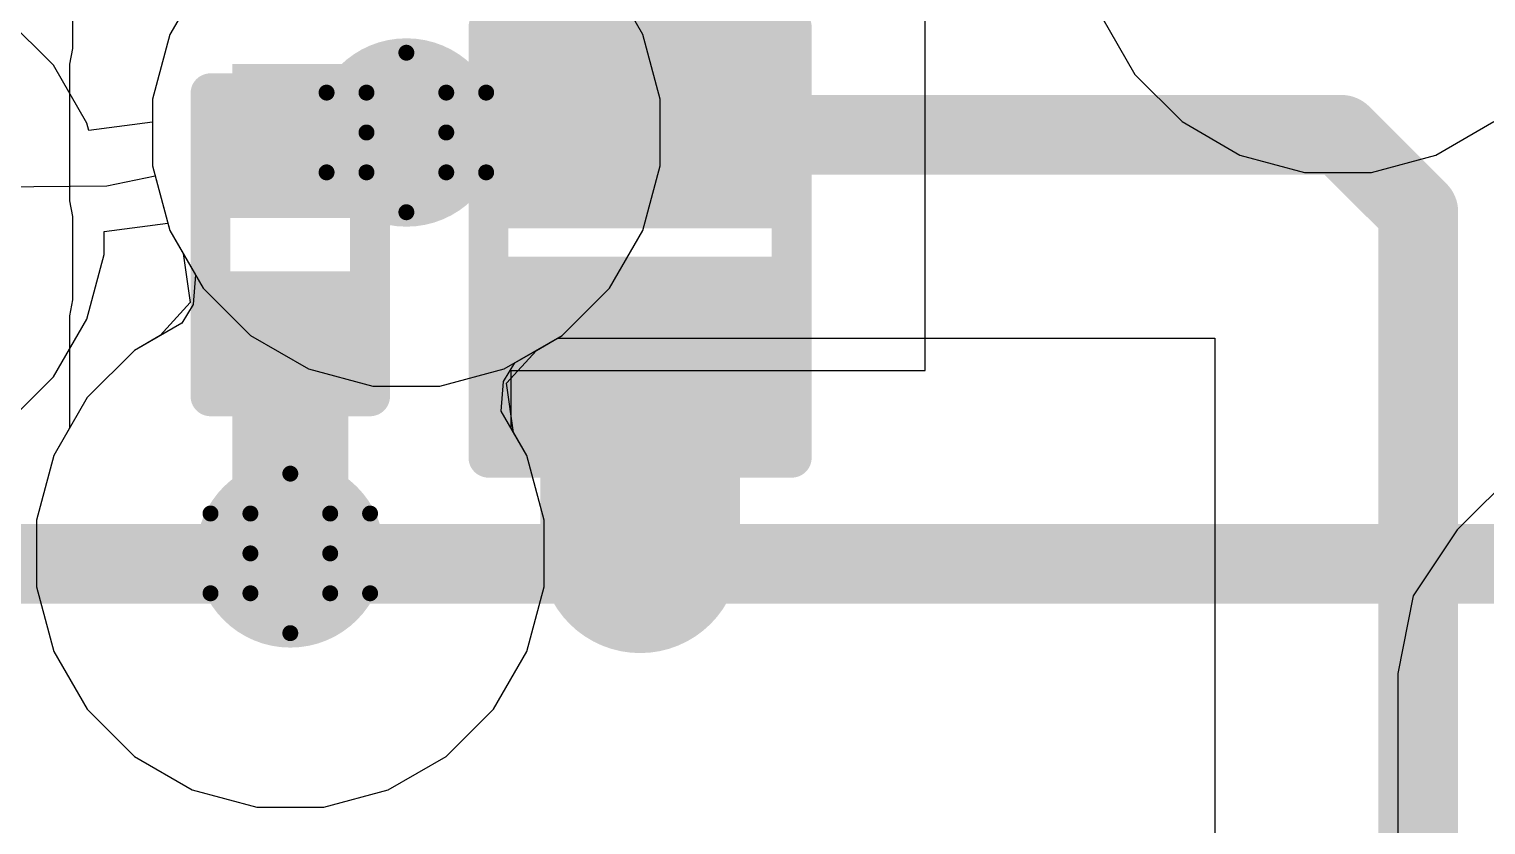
# Model space of a CAD drawing. Header units: inches. Extents: x -3 to 5437, y -3 to 5435.
# Drawn here: x 103.74 to 108.378, y 99.27 to 101.804 of the extents above; entities that cross this region are included whole.
import ezdxf

# ---------------------------------------------------------------- set-up
doc = ezdxf.new("R2010")
doc.units = ezdxf.units.IN
for name, color, linetype in [('Bottom Layer', 5, 'Continuous'), ('Drill Drawing', 1, 'Continuous'), ('GND', 16, 'Continuous'), ('PWR', 76, 'Continuous'), ('Top Layer', 1, 'Continuous'), ('Top Overlay', 2, 'Continuous'), ('Top Paste', 8, 'Continuous'), ('Top Solder', 216, 'Continuous'), ('Via Holes', 16, 'Continuous')]:
    doc.layers.add(name, color=color, linetype=linetype)

# ---------------------------------------------------------------- blocks, each defined once
blk = doc.blocks.new('R___0201_72')
at = {"layer": 'Top Layer'}
for points in [[(-0.41, 0.185), (-0.14, 0.185), (-0.14, -0.185), (-0.41, -0.185)], [(0.14, 0.185), (0.41, 0.185), (0.41, -0.185), (0.14, -0.185)]]:
    blk.add_hatch(color=1, dxfattribs=at).paths.add_polyline_path(points)
at = {"layer": 'Top Paste'}
for points in [[(-0.41, 0.185), (-0.14, 0.185), (-0.14, -0.185), (-0.41, -0.185)], [(0.14, 0.185), (0.41, 0.185), (0.41, -0.185), (0.14, -0.185)]]:
    blk.add_hatch(color=8, dxfattribs=at).paths.add_polyline_path(points)
at = {"layer": 'Top Solder'}
for points in [[(-0.465, 0.24), (-0.085, 0.24), (-0.085, -0.24), (-0.465, -0.24)], [(0.085, 0.24), (0.465, 0.24), (0.465, -0.24), (0.085, -0.24)]]:
    blk.add_hatch(color=216, dxfattribs=at).paths.add_polyline_path(points)
at = {"layer": 'Top Overlay'}
for points in [[(0.4826, 0.254, 0.127, 0.127, 0), (-0.4826, 0.254, 0.127, 0.127, 0)], [(-0.4826, -0.254, 0.127, 0.127, 0), (-0.4826, 0.254, 0.127, 0.127, 0)], [(0.4826, -0.254, 0.127, 0.127, 0), (0.4826, 0.254, 0.127, 0.127, 0)], [(0.4826, -0.254, 0.127, 0.127, 0), (-0.4826, -0.254, 0.127, 0.127, 0)]]:
    blk.add_lwpolyline(points, format="xyseb", dxfattribs=at)
for points in [[(-0.5143, 0.254, 0.0635, 0.0635, 1), (-0.4508, 0.254, 0.0635, 0.0635, 1)], [(-0.5143, 0.254, 0.0635, 0.0635, 1), (-0.4508, 0.254, 0.0635, 0.0635, 1)], [(0.4508, 0.254, 0.0635, 0.0635, 1), (0.5143, 0.254, 0.0635, 0.0635, 1)], [(0.4508, 0.254, 0.0635, 0.0635, 1), (0.5143, 0.254, 0.0635, 0.0635, 1)], [(-0.5143, -0.254, 0.0635, 0.0635, 1), (-0.4508, -0.254, 0.0635, 0.0635, 1)], [(-0.5143, -0.254, 0.0635, 0.0635, 1), (-0.4508, -0.254, 0.0635, 0.0635, 1)], [(0.4508, -0.254, 0.0635, 0.0635, 1), (0.5143, -0.254, 0.0635, 0.0635, 1)], [(0.4508, -0.254, 0.0635, 0.0635, 1), (0.5143, -0.254, 0.0635, 0.0635, 1)]]:
    blk.add_lwpolyline(points, format="xyseb", close=True, dxfattribs=at)
blk = doc.blocks.new('SOD_882_93')
at = {"layer": 'Top Layer'}
for points in [[(-0.1, -0.4), (-0.6, -0.4), (-0.6, 0.4), (-0.1, 0.4)], [(0.6, -0.4), (0.1, -0.4), (0.1, 0.4), (0.6, 0.4)]]:
    blk.add_hatch(color=1, dxfattribs=at).paths.add_polyline_path(points)
at = {"layer": 'Top Overlay'}
blk.add_hatch(color=2, dxfattribs=at).paths.add_polyline_path([(0.6851, -0.5334), (1.1423, -0.5334), (1.1423, 0.5334), (0.6851, 0.5334)])
at = {"layer": 'Top Paste'}
for points in [[(-0.1, -0.4), (-0.6, -0.4), (-0.6, 0.4), (-0.1, 0.4)], [(0.6, -0.4), (0.1, -0.4), (0.1, 0.4), (0.6, 0.4)]]:
    blk.add_hatch(color=8, dxfattribs=at).paths.add_polyline_path(points)
at = {"layer": 'Top Solder'}
for points in [[(-0.045, -0.455), (-0.655, -0.455), (-0.655, 0.455), (-0.045, 0.455)], [(0.655, -0.455), (0.045, -0.455), (0.045, 0.455), (0.655, 0.455)]]:
    blk.add_hatch(color=216, dxfattribs=at).paths.add_polyline_path(points)
at = {"layer": 'Top Overlay'}
for points in [[(-0.6858, 0.4826, 0.127, 0.127, 0), (0.6858, 0.4826, 0.127, 0.127, 0)], [(-0.6858, 0.4826, 0.127, 0.127, 0), (-0.6858, -0.4826, 0.127, 0.127, 0)], [(0.6858, 0.4826, 0.127, 0.127, 0), (0.6858, -0.4826, 0.127, 0.127, 0)], [(-0.6858, -0.4826, 0.127, 0.127, 0), (0.6858, -0.4826, 0.127, 0.127, 0)]]:
    blk.add_lwpolyline(points, format="xyseb", dxfattribs=at)
for points in [[(-0.7176, 0.4826, 0.0635, 0.0635, 1), (-0.654, 0.4826, 0.0635, 0.0635, 1)], [(-0.7176, 0.4826, 0.0635, 0.0635, 1), (-0.654, 0.4826, 0.0635, 0.0635, 1)], [(0.654, 0.4826, 0.0635, 0.0635, 1), (0.7176, 0.4826, 0.0635, 0.0635, 1)], [(0.654, 0.4826, 0.0635, 0.0635, 1), (0.7176, 0.4826, 0.0635, 0.0635, 1)], [(-0.7176, -0.4826, 0.0635, 0.0635, 1), (-0.654, -0.4826, 0.0635, 0.0635, 1)], [(-0.7176, -0.4826, 0.0635, 0.0635, 1), (-0.654, -0.4826, 0.0635, 0.0635, 1)], [(0.654, -0.4826, 0.0635, 0.0635, 1), (0.7176, -0.4826, 0.0635, 0.0635, 1)], [(0.654, -0.4826, 0.0635, 0.0635, 1), (0.7176, -0.4826, 0.0635, 0.0635, 1)]]:
    blk.add_lwpolyline(points, format="xyseb", close=True, dxfattribs=at)

msp = doc.modelspace()

# ---------------------------------------------------------------- hatches: boundary and pattern name
at = {"layer": 'Bottom Layer'}
h = msp.add_hatch(color=5, dxfattribs=at)
edge = h.paths.add_edge_path()
edge.add_arc((104.9413, 101.4751), 0.3, 0, 360)
h = msp.add_hatch(color=5, dxfattribs=at)
edge = h.paths.add_edge_path()
edge.add_arc((104.5718, 100.1345), 0.3, 0, 360)
at = {"layer": 'GND'}
h = msp.add_hatch(color=16, dxfattribs=at)
edge = h.paths.add_edge_path()
edge.add_arc((104.9413, 101.4751), 0.3, 0, 360)
h = msp.add_hatch(color=16, dxfattribs=at)
edge = h.paths.add_edge_path()
edge.add_arc((104.5718, 100.1345), 0.3, 0, 360)
at = {"layer": 'PWR'}
h = msp.add_hatch(color=76, dxfattribs=at)
edge = h.paths.add_edge_path()
edge.add_arc((104.9413, 101.4751), 0.3, 0, 360)
h = msp.add_hatch(color=76, dxfattribs=at)
edge = h.paths.add_edge_path()
edge.add_arc((104.5718, 100.1345), 0.3, 0, 360)
at = {"layer": 'Top Layer'}
h = msp.add_hatch(color=1, dxfattribs=at)
edge = h.paths.add_edge_path()
edge.add_arc((104.9413, 101.4751), 0.3, 0, 360)
for points in [[(106.0196, 101.6928), (104.3868, 101.6928), (104.3868, 101.2576), (106.0196, 101.2576)], [(104.3868, 99.949), (104.7568, 99.949), (104.7568, 100.8916), (104.3868, 100.8916)]]:
    msp.add_hatch(color=1, dxfattribs=at).paths.add_polyline_path(points)
h = msp.add_hatch(color=1, dxfattribs=at)
edge = h.paths.add_edge_path()
edge.add_arc((104.5718, 100.1345), 0.3, 0, 360)
at = {"layer": 'Via Holes'}
h = msp.add_hatch(color=7, dxfattribs=at)
edge = h.paths.add_edge_path()
edge.add_arc((104.9413, 101.4751), 0.15, 0, 360)
h = msp.add_hatch(color=7, dxfattribs=at)
edge = h.paths.add_edge_path()
edge.add_arc((104.5718, 100.1345), 0.15, 0, 360)

# ---------------------------------------------------------------- linework, layer by layer
at = {"layer": 'Bottom Layer'}
for p, q in [((103.988, 101.3049), (104.1418, 101.3367)), ((104.1418, 101.3367), (104.1883, 101.1632)), ((103.5309, 101.3012), (103.988, 101.3049)), ((104.1883, 101.1632), (104.2701, 101.0217)), ((104.2701, 101.0217), (104.263, 100.9276)), ((104.263, 100.9276), (104.2261, 100.868)), ((104.2261, 100.868), (104.0757, 100.7811)), ((105.2869, 100.7417), (105.423, 100.8202)), ((105.423, 100.8202), (107.5153, 100.8202)), ((107.5153, 100.8202), (107.5153, 95.0267)), ((104.0757, 100.7811), (103.9252, 100.6306)), ((105.2501, 100.6821), (105.2869, 100.7417)), ((105.243, 100.588), (105.2501, 100.6821)), ((103.9252, 100.6306), (103.8189, 100.4464)), ((105.3247, 100.4464), (105.243, 100.588)), ((103.8189, 100.4464), (103.7638, 100.2409)), ((105.3798, 100.2409), (105.3247, 100.4464)), ((103.7638, 100.2409), (103.7638, 100.0281)), ((105.3798, 100.0281), (105.3798, 100.2409)), ((103.7638, 100.0281), (103.8189, 99.8226)), ((105.3247, 99.8226), (105.3798, 100.0281)), ((103.8189, 99.8226), (103.9252, 99.6384)), ((105.2184, 99.6384), (105.3247, 99.8226)), ((103.9252, 99.6384), (104.0757, 99.488)), ((105.0679, 99.488), (105.2184, 99.6384)), ((104.0757, 99.488), (104.2599, 99.3816)), ((104.8837, 99.3816), (105.0679, 99.488)), ((104.2599, 99.3816), (104.4654, 99.3265)), ((104.6782, 99.3265), (104.8837, 99.3816)), ((104.4654, 99.3265), (104.6782, 99.3265))]:
    msp.add_line(p, q, dxfattribs=at)
for points in [[(104.9487, 101.4677, 0.254, 0.254, 0), (107.9173, 101.4677, 0.254, 0.254, 0)], [(107.9173, 101.4677, 0.254, 0.254, 0), (108.1627, 101.2223, 0.254, 0.254, 0)], [(108.1627, 92.0995, 0.254, 0.254, 0), (108.1627, 101.2223, 0.254, 0.254, 0)]]:
    msp.add_lwpolyline(points, format="xyseb", dxfattribs=at)
for points in [[(104.8852, 101.4677, 0.127, 0.127, 1), (105.0122, 101.4677, 0.127, 0.127, 1)], [(107.8538, 101.4677, 0.127, 0.127, 1), (107.9808, 101.4677, 0.127, 0.127, 1)], [(107.8538, 101.4677, 0.127, 0.127, 1), (107.9808, 101.4677, 0.127, 0.127, 1)], [(108.0992, 101.2223, 0.127, 0.127, 1), (108.2262, 101.2223, 0.127, 0.127, 1)], [(108.0992, 101.2223, 0.127, 0.127, 1), (108.2262, 101.2223, 0.127, 0.127, 1)]]:
    msp.add_lwpolyline(points, format="xyseb", close=True, dxfattribs=at)
at = {"layer": 'Drill Drawing'}
for points in [[(104.8143, 101.6021, 0.0508, 0.0508, 0), (104.9413, 101.7291, 0.0508, 0.0508, 0)], [(104.9413, 101.7291, 0.0508, 0.0508, 0), (105.0683, 101.6021, 0.0508, 0.0508, 0)], [(104.6873, 101.6021, 0.0508, 0.0508, 0), (104.8143, 101.4751, 0.0508, 0.0508, 0)], [(104.6873, 101.6021, 0.0508, 0.0508, 0), (104.8143, 101.6021, 0.0508, 0.0508, 0)], [(105.0683, 101.6021, 0.0508, 0.0508, 0), (105.1953, 101.6021, 0.0508, 0.0508, 0)], [(105.0683, 101.4751, 0.0508, 0.0508, 0), (105.1953, 101.6021, 0.0508, 0.0508, 0)], [(104.6873, 101.3481, 0.0508, 0.0508, 0), (104.8143, 101.4751, 0.0508, 0.0508, 0)], [(105.0683, 101.4751, 0.0508, 0.0508, 0), (105.1953, 101.3481, 0.0508, 0.0508, 0)], [(104.6873, 101.3481, 0.0508, 0.0508, 0), (104.8143, 101.3481, 0.0508, 0.0508, 0)], [(104.8143, 101.3481, 0.0508, 0.0508, 0), (104.9413, 101.2211, 0.0508, 0.0508, 0)], [(104.9413, 101.2211, 0.0508, 0.0508, 0), (105.0683, 101.3481, 0.0508, 0.0508, 0)], [(105.0683, 101.3481, 0.0508, 0.0508, 0), (105.1953, 101.3481, 0.0508, 0.0508, 0)], [(104.4448, 100.2615, 0.0508, 0.0508, 0), (104.5718, 100.3885, 0.0508, 0.0508, 0)], [(104.5718, 100.3885, 0.0508, 0.0508, 0), (104.6988, 100.2615, 0.0508, 0.0508, 0)], [(104.3178, 100.2615, 0.0508, 0.0508, 0), (104.4448, 100.1345, 0.0508, 0.0508, 0)], [(104.3178, 100.2615, 0.0508, 0.0508, 0), (104.4448, 100.2615, 0.0508, 0.0508, 0)], [(104.6988, 100.2615, 0.0508, 0.0508, 0), (104.8258, 100.2615, 0.0508, 0.0508, 0)], [(104.6988, 100.1345, 0.0508, 0.0508, 0), (104.8258, 100.2615, 0.0508, 0.0508, 0)], [(104.3178, 100.0075, 0.0508, 0.0508, 0), (104.4448, 100.1345, 0.0508, 0.0508, 0)], [(104.6988, 100.1345, 0.0508, 0.0508, 0), (104.8258, 100.0075, 0.0508, 0.0508, 0)], [(104.3178, 100.0075, 0.0508, 0.0508, 0), (104.4448, 100.0075, 0.0508, 0.0508, 0)], [(104.4448, 100.0075, 0.0508, 0.0508, 0), (104.5718, 99.8805, 0.0508, 0.0508, 0)], [(104.5718, 99.8805, 0.0508, 0.0508, 0), (104.6988, 100.0075, 0.0508, 0.0508, 0)], [(104.6988, 100.0075, 0.0508, 0.0508, 0), (104.8258, 100.0075, 0.0508, 0.0508, 0)]]:
    msp.add_lwpolyline(points, format="xyseb", dxfattribs=at)
for points in [[(104.9286, 101.7291, 0.0254, 0.0254, 1), (104.954, 101.7291, 0.0254, 0.0254, 1)], [(104.9286, 101.7291, 0.0254, 0.0254, 1), (104.954, 101.7291, 0.0254, 0.0254, 1)], [(104.6746, 101.6021, 0.0254, 0.0254, 1), (104.7, 101.6021, 0.0254, 0.0254, 1)], [(104.6746, 101.6021, 0.0254, 0.0254, 1), (104.7, 101.6021, 0.0254, 0.0254, 1)], [(104.8016, 101.6021, 0.0254, 0.0254, 1), (104.827, 101.6021, 0.0254, 0.0254, 1)], [(104.8016, 101.6021, 0.0254, 0.0254, 1), (104.827, 101.6021, 0.0254, 0.0254, 1)], [(105.0556, 101.6021, 0.0254, 0.0254, 1), (105.081, 101.6021, 0.0254, 0.0254, 1)], [(105.0556, 101.6021, 0.0254, 0.0254, 1), (105.081, 101.6021, 0.0254, 0.0254, 1)], [(105.1826, 101.6021, 0.0254, 0.0254, 1), (105.208, 101.6021, 0.0254, 0.0254, 1)], [(105.1826, 101.6021, 0.0254, 0.0254, 1), (105.208, 101.6021, 0.0254, 0.0254, 1)], [(104.8016, 101.4751, 0.0254, 0.0254, 1), (104.827, 101.4751, 0.0254, 0.0254, 1)], [(104.8016, 101.4751, 0.0254, 0.0254, 1), (104.827, 101.4751, 0.0254, 0.0254, 1)], [(105.0556, 101.4751, 0.0254, 0.0254, 1), (105.081, 101.4751, 0.0254, 0.0254, 1)], [(105.0556, 101.4751, 0.0254, 0.0254, 1), (105.081, 101.4751, 0.0254, 0.0254, 1)], [(104.6746, 101.3481, 0.0254, 0.0254, 1), (104.7, 101.3481, 0.0254, 0.0254, 1)], [(104.6746, 101.3481, 0.0254, 0.0254, 1), (104.7, 101.3481, 0.0254, 0.0254, 1)], [(104.8016, 101.3481, 0.0254, 0.0254, 1), (104.827, 101.3481, 0.0254, 0.0254, 1)], [(104.8016, 101.3481, 0.0254, 0.0254, 1), (104.827, 101.3481, 0.0254, 0.0254, 1)], [(105.0556, 101.3481, 0.0254, 0.0254, 1), (105.081, 101.3481, 0.0254, 0.0254, 1)], [(105.0556, 101.3481, 0.0254, 0.0254, 1), (105.081, 101.3481, 0.0254, 0.0254, 1)], [(105.1826, 101.3481, 0.0254, 0.0254, 1), (105.208, 101.3481, 0.0254, 0.0254, 1)], [(105.1826, 101.3481, 0.0254, 0.0254, 1), (105.208, 101.3481, 0.0254, 0.0254, 1)], [(104.9286, 101.2211, 0.0254, 0.0254, 1), (104.954, 101.2211, 0.0254, 0.0254, 1)], [(104.9286, 101.2211, 0.0254, 0.0254, 1), (104.954, 101.2211, 0.0254, 0.0254, 1)], [(104.5591, 100.3885, 0.0254, 0.0254, 1), (104.5845, 100.3885, 0.0254, 0.0254, 1)], [(104.5591, 100.3885, 0.0254, 0.0254, 1), (104.5845, 100.3885, 0.0254, 0.0254, 1)], [(104.3051, 100.2615, 0.0254, 0.0254, 1), (104.3305, 100.2615, 0.0254, 0.0254, 1)], [(104.3051, 100.2615, 0.0254, 0.0254, 1), (104.3305, 100.2615, 0.0254, 0.0254, 1)], [(104.4321, 100.2615, 0.0254, 0.0254, 1), (104.4575, 100.2615, 0.0254, 0.0254, 1)], [(104.4321, 100.2615, 0.0254, 0.0254, 1), (104.4575, 100.2615, 0.0254, 0.0254, 1)], [(104.6861, 100.2615, 0.0254, 0.0254, 1), (104.7115, 100.2615, 0.0254, 0.0254, 1)], [(104.6861, 100.2615, 0.0254, 0.0254, 1), (104.7115, 100.2615, 0.0254, 0.0254, 1)], [(104.8131, 100.2615, 0.0254, 0.0254, 1), (104.8385, 100.2615, 0.0254, 0.0254, 1)], [(104.8131, 100.2615, 0.0254, 0.0254, 1), (104.8385, 100.2615, 0.0254, 0.0254, 1)], [(104.4321, 100.1345, 0.0254, 0.0254, 1), (104.4575, 100.1345, 0.0254, 0.0254, 1)], [(104.4321, 100.1345, 0.0254, 0.0254, 1), (104.4575, 100.1345, 0.0254, 0.0254, 1)], [(104.6861, 100.1345, 0.0254, 0.0254, 1), (104.7115, 100.1345, 0.0254, 0.0254, 1)], [(104.6861, 100.1345, 0.0254, 0.0254, 1), (104.7115, 100.1345, 0.0254, 0.0254, 1)], [(104.3051, 100.0075, 0.0254, 0.0254, 1), (104.3305, 100.0075, 0.0254, 0.0254, 1)], [(104.3051, 100.0075, 0.0254, 0.0254, 1), (104.3305, 100.0075, 0.0254, 0.0254, 1)], [(104.4321, 100.0075, 0.0254, 0.0254, 1), (104.4575, 100.0075, 0.0254, 0.0254, 1)], [(104.4321, 100.0075, 0.0254, 0.0254, 1), (104.4575, 100.0075, 0.0254, 0.0254, 1)], [(104.6861, 100.0075, 0.0254, 0.0254, 1), (104.7115, 100.0075, 0.0254, 0.0254, 1)], [(104.6861, 100.0075, 0.0254, 0.0254, 1), (104.7115, 100.0075, 0.0254, 0.0254, 1)], [(104.8131, 100.0075, 0.0254, 0.0254, 1), (104.8385, 100.0075, 0.0254, 0.0254, 1)], [(104.8131, 100.0075, 0.0254, 0.0254, 1), (104.8385, 100.0075, 0.0254, 0.0254, 1)], [(104.5591, 99.8805, 0.0254, 0.0254, 1), (104.5845, 99.8805, 0.0254, 0.0254, 1)], [(104.5591, 99.8805, 0.0254, 0.0254, 1), (104.5845, 99.8805, 0.0254, 0.0254, 1)]]:
    msp.add_lwpolyline(points, format="xyseb", close=True, dxfattribs=at)
at = {"layer": 'GND'}
for p, q in [((104.2947, 101.9712), (104.1883, 101.787)), ((105.6942, 101.787), (105.5878, 101.9712)), ((107.1541, 101.8442), (107.2604, 101.66)), ((104.1883, 101.787), (104.1333, 101.5815)), ((105.7493, 101.5815), (105.6942, 101.787)), ((107.2604, 101.66), (107.4109, 101.5096)), ((104.1333, 101.5815), (104.1333, 101.3687)), ((105.7493, 101.3687), (105.7493, 101.5815)), ((107.4109, 101.5096), (107.5951, 101.4032)), ((108.2189, 101.4032), (108.4031, 101.5096)), ((107.5951, 101.4032), (107.8006, 101.3481)), ((108.0134, 101.3481), (108.2189, 101.4032)), ((104.1333, 101.3687), (104.1883, 101.1632)), ((105.6942, 101.1632), (105.7493, 101.3687)), ((107.8006, 101.3481), (108.0134, 101.3481)), ((104.1883, 101.1632), (104.2306, 101.09)), ((105.5878, 100.979), (105.6942, 101.1632)), ((104.2306, 101.09), (104.2533, 100.9334)), ((105.4374, 100.8286), (105.5878, 100.979)), ((104.2533, 100.9334), (104.1578, 100.8285)), ((104.1578, 100.8285), (104.0757, 100.7811)), ((105.3552, 100.7811), (105.4374, 100.8286)), ((104.0757, 100.7811), (103.9252, 100.6306)), ((105.2598, 100.6762), (105.3552, 100.7811)), ((105.2824, 100.5197), (105.2598, 100.6762)), ((103.9252, 100.6306), (103.8189, 100.4464)), ((105.3247, 100.4464), (105.2824, 100.5197)), ((103.8189, 100.4464), (103.7638, 100.2409)), ((105.3798, 100.2409), (105.3247, 100.4464)), ((103.7638, 100.2409), (103.7638, 100.0281)), ((105.3798, 100.0281), (105.3798, 100.2409)), ((103.7638, 100.0281), (103.8189, 99.8226)), ((105.3247, 99.8226), (105.3798, 100.0281)), ((103.8189, 99.8226), (103.9252, 99.6384)), ((105.2184, 99.6384), (105.3247, 99.8226)), ((103.9252, 99.6384), (104.0757, 99.488)), ((105.0679, 99.488), (105.2184, 99.6384)), ((104.0757, 99.488), (104.2599, 99.3816)), ((104.8837, 99.3816), (105.0679, 99.488)), ((104.2599, 99.3816), (104.4654, 99.3265)), ((104.6782, 99.3265), (104.8837, 99.3816)), ((104.4654, 99.3265), (104.6782, 99.3265))]:
    msp.add_line(p, q, dxfattribs=at)
at = {"layer": 'PWR'}
for p, q in [((104.2947, 101.9712), (104.1883, 101.787)), ((105.6942, 101.787), (105.5878, 101.9712)), ((103.8174, 101.689), (103.6669, 101.8395)), ((104.1883, 101.787), (104.1333, 101.5815)), ((105.7493, 101.5815), (105.6942, 101.787)), ((103.9238, 101.5048), (103.8174, 101.689)), ((104.1333, 101.5815), (104.1333, 101.5079)), ((105.7493, 101.3687), (105.7493, 101.5815)), ((103.9301, 101.4812), (103.9238, 101.5048)), ((104.1333, 101.5079), (103.9301, 101.4812)), ((105.6942, 101.1632), (105.7493, 101.3687)), ((103.9788, 101.1601), (104.182, 101.1868)), ((103.9788, 101.0865), (103.9788, 101.1601)), ((104.182, 101.1868), (104.1883, 101.1632)), ((104.1883, 101.1632), (104.2947, 100.979)), ((105.5878, 100.979), (105.6942, 101.1632)), ((103.9238, 100.881), (103.9788, 101.0865)), ((104.2947, 100.979), (104.4452, 100.8286)), ((105.4374, 100.8286), (105.5878, 100.979)), ((103.8174, 100.6968), (103.9238, 100.881)), ((104.4452, 100.8286), (104.6294, 100.7222)), ((105.2531, 100.7222), (105.4374, 100.8286)), ((103.6669, 100.5463), (103.8174, 100.6968)), ((104.6294, 100.7222), (104.8349, 100.6671)), ((105.0476, 100.6671), (105.2531, 100.7222)), ((104.8349, 100.6671), (105.0476, 100.6671))]:
    msp.add_line(p, q, dxfattribs=at)
at = {"layer": 'Top Layer'}
for p, q in [((110.9602, 102.8825), (108.287, 100.2094)), ((106.5934, 100.7171), (106.5934, 102.2331)), ((103.8788, 102.0354), (103.8788, 101.7429)), ((107.1541, 101.8442), (107.2604, 101.66)), ((103.8788, 101.7429), (103.8688, 101.6928)), ((103.8688, 101.6928), (103.8688, 101.2576)), ((107.2604, 101.66), (107.4109, 101.5096)), ((107.4109, 101.5096), (107.5951, 101.4032)), ((108.2189, 101.4032), (108.4031, 101.5096)), ((107.5951, 101.4032), (107.8006, 101.3481)), ((108.0134, 101.3481), (108.2189, 101.4032)), ((107.8006, 101.3481), (108.0134, 101.3481)), ((103.8688, 101.2576), (103.8788, 101.2076)), ((103.8788, 101.2076), (103.8788, 100.9416)), ((103.8788, 100.9416), (103.8688, 100.8916)), ((103.8688, 100.8916), (103.8688, 100.533)), ((105.2748, 100.533), (105.2748, 100.7171)), ((105.2748, 100.7171), (106.5934, 100.7171)), ((103.8688, 100.533), (103.8189, 100.4464)), ((105.3247, 100.4464), (105.2748, 100.533)), ((103.8189, 100.4464), (103.7638, 100.2409)), ((105.3798, 100.2409), (105.3247, 100.4464)), ((103.7638, 100.2409), (103.7638, 100.0281)), ((105.3798, 100.0281), (105.3798, 100.2409)), ((108.287, 100.2094), (108.1467, 99.9993)), ((103.7638, 100.0281), (103.8189, 99.8226)), ((105.3247, 99.8226), (105.3798, 100.0281)), ((108.1467, 99.9993), (108.0974, 99.7516)), ((103.8189, 99.8226), (103.9252, 99.6384)), ((105.2184, 99.6384), (105.3247, 99.8226)), ((108.0974, 99.7516), (108.0974, 92.028)), ((103.9252, 99.6384), (104.0757, 99.488)), ((105.0679, 99.488), (105.2184, 99.6384)), ((104.0757, 99.488), (104.2599, 99.3816)), ((104.8837, 99.3816), (105.0679, 99.488)), ((104.2599, 99.3816), (104.4654, 99.3265)), ((104.6782, 99.3265), (104.8837, 99.3816)), ((104.4654, 99.3265), (104.6782, 99.3265))]:
    msp.add_line(p, q, dxfattribs=at)
for points in [[(105.7059, 101.5816, 0.381, 0.381, 0), (105.7059, 105.1696, 0.381, 0.381, 0)], [(105.6805, 101.48, 0.381, 0.381, 0), (105.6854, 101.4751, 0.381, 0.381, 0)], [(105.6854, 100.1345, 0.635, 0.635, 0), (105.6854, 100.5882, 0.635, 0.635, 0)]]:
    msp.add_lwpolyline(points, format="xyseb", dxfattribs=at)
for points in [[(105.6107, 101.5816, 0.1905, 0.1905, 1), (105.8012, 101.5816, 0.1905, 0.1905, 1)], [(105.5853, 101.48, 0.1905, 0.1905, 1), (105.7758, 101.48, 0.1905, 0.1905, 1)], [(105.5902, 101.4751, 0.1905, 0.1905, 1), (105.7807, 101.4751, 0.1905, 0.1905, 1)], [(105.5267, 100.5882, 0.3175, 0.3175, 1), (105.8442, 100.5882, 0.3175, 0.3175, 1)], [(105.5267, 100.1345, 0.3175, 0.3175, 1), (105.8442, 100.1345, 0.3175, 0.3175, 1)]]:
    msp.add_lwpolyline(points, format="xyseb", close=True, dxfattribs=at)
at = {"layer": 'Top Overlay'}
msp.add_lwpolyline([(99.314, 100.1014, 0.254, 0.254, 0), (108.585, 100.1014, 0.254, 0.254, 0)], format="xyseb", dxfattribs=at)

# ---------------------------------------------------------------- block references
for name, p, rotation in [('SOD_882_93', (105.6854, 101.1251), 90), ('R___0201_72', (104.5718, 101.1174), 270)]:
    msp.add_blockref(name, p, dxfattribs=dict(rotation=rotation))

doc.saveas('drawing.dxf')
